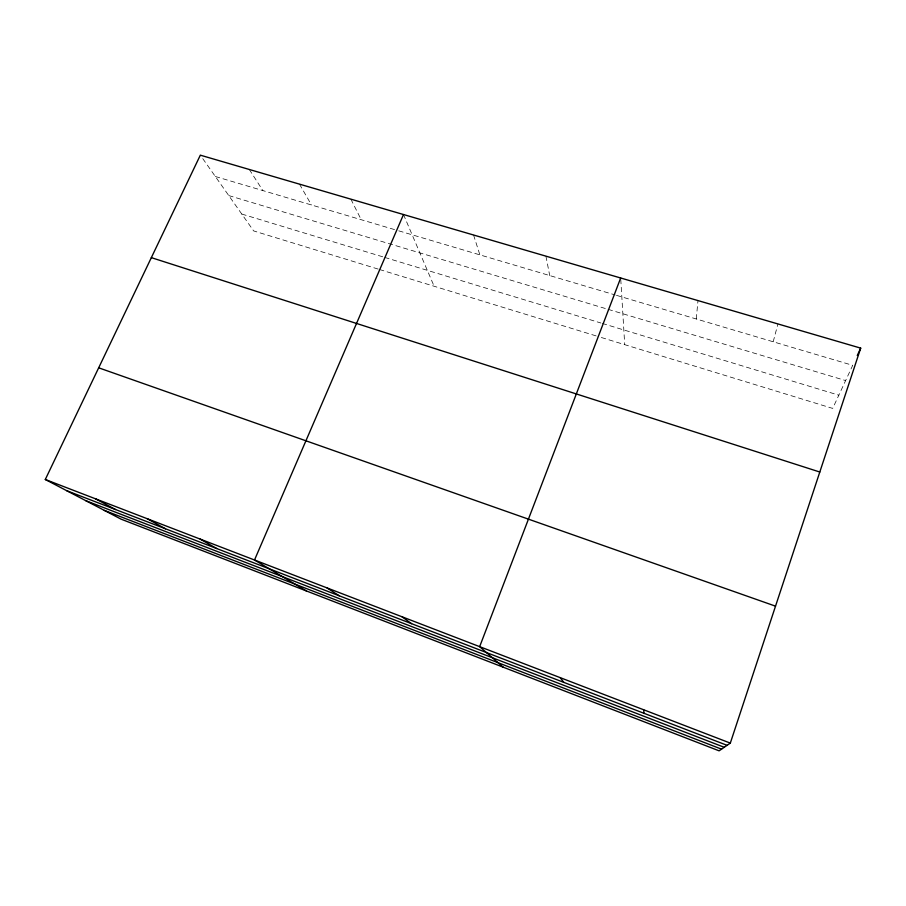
<?xml version="1.0" encoding="UTF-8"?>
<svg xmlns="http://www.w3.org/2000/svg" width="906" height="906" viewBox="0 0 906 906"><rect width="100%" height="100%" fill="white"/><g stroke="black" fill="none" stroke-linecap="round" stroke-linejoin="round"><path stroke-width="0.68" stroke-dasharray="4.53 3.4" d="M696.272 318.991L697.982 300.577M773.192 341.777L777.937 323.94M215.345 176.5L397.406 230.441M398.753 230.837L615.151 294.948M616.488 295.345L852.705 365.333L832.682 408.413L598.039 336.488M228.776 195.571L606.76 308.935M608.096 309.331L845.626 380.565M241.777 214.043L383.397 257.01M384.722 257.417L600.893 323M602.252 323.408L838.831 395.186M378.164 269.082L253.646 230.917L200.328 155.164M379.501 269.501L596.703 336.081M249.32 169.479L262.865 190.577M299.478 184.133L311.471 204.971M350.86 199.15L361.222 219.716M403.498 214.529L434.099 286.228M473.555 234.994L479.874 254.869M545.91 256.138L549.727 275.571M620.769 279.342L624.721 344.665"/><path stroke-width="1.36" d="M730.315 743.113L860.7 348.13L200.328 155.164L45.3 479.489L121.064 519.149L719.115 750.836L730.315 743.113L45.3 479.489M620.678 277.995L479.659 646.658L503.215 667.201M403.498 214.529L254.507 560.01L306.409 590.95M857.269 355.503L860.7 348.13M151.347 257.644L819.805 472.026M98.686 367.813L775.525 606.159M66.761 490.724L727.099 745.344M85.866 500.724L724.256 747.291M104.292 510.372L721.55 749.16M95.617 498.855L115.538 509.534M147.225 518.719L165.526 528.81M200.169 539.093L216.749 548.56M326.964 587.892L339.24 595.786M401.97 616.76L411.573 623.679M560.168 677.631L563.826 682.388M643.668 709.772L644.007 713.305"/></g></svg>
